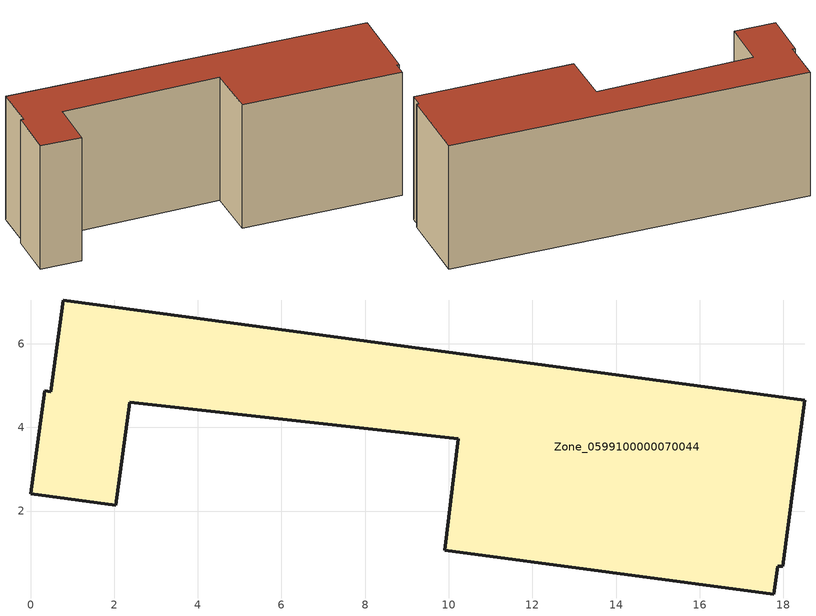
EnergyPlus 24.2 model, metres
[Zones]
Zone_0599100000070044
 floor ground (C_G): 2.03,2.14 0,2.41 0.34,4.88 0.48,4.86 0.78,7.05 18.52,4.65 17.99,0.68 17.86,0.68 17.77,0.02 9.9,1.07 10.23,3.73 2.38,4.6 z0
 wall outside (C_F): 0,2.41 2.03,2.14 2.38,4.6 10.23,3.73 9.9,1.07 17.77,0.02 17.86,0.68 17.99,0.68 18.52,4.65 0.78,7.05 0.48,4.86 0.34,4.88 0,2.41 z0:6.64
 roof outside (C_R): 17.86,0.68 17.99,0.68 18.52,4.65 0.78,7.05 0.48,4.86 0.34,4.88 0,2.41 2.03,2.14 2.38,4.6 10.23,3.73 9.9,1.07 17.77,0.02 z6.64
[BUILDING]
Pand.0599100000070044: North Axis=0; Terrain=City; Loads Convergence Tolerance Value=0.04; Temperature Convergence Tolerance Value=0.4; Solar Distribution=FullExterior; Maximum Number of Warmup Days=25; Minimum Number of Warmup Days=1
[Site:Location]
Rotterdam.The.Hague.AP_ZH_NLD Design_Conditions: Latitude=51.96; Longitude=4.45; Time Zone=1; Elevation=-4.5
[SITE:GROUNDTEMPERATURE:BUILDINGSURFACE]
18, 18, 18, 18, 18, 18, 18, 18, 18, 18, 18, 18
[MATERIAL] Thermal Absorptance=0.9; Solar Absorptance=0.7; Visible Absorptance=0.7
Name | Roughness | Thickness | Conductivity | Density | Specific Heat
G.TI.1946 | MediumSmooth | 0.15 | 1 | 540 | 1210
F.TI.1946 | Rough | 0.3 | 0.857143 | 1920 | 840
R.TI.1946 | MediumRough | 0.2 | 0.1 | 1500 | 1000
[CONSTRUCTION]
C_G: G.TI.1946
C_F: F.TI.1946
C_R: R.TI.1946
[ZONE]
Zone_0599100000070044: Type=1; Multiplier=1; Ceiling Height=Autocalculate; Volume=Autocalculate; Floor Area=autocalculate; Part of Total Floor Area=Yes
[ZONEINFILTRATION:DESIGNFLOWRATE]
Infil_Zone_0599100000070044: Zone or ZoneList or Space or SpaceList=Zone_0599100000070044; Schedule=AlwaysOn; Design Flow Rate Calculation Method=Flow/Area; Flow Rate per Floor Area=0.003; Constant Term Coefficient=1; Temperature Term Coefficient=0; Velocity Term Coefficient=0; Velocity Squared Term Coefficient=0
[HVACTEMPLATE:ZONE:IDEALLOADSAIRSYSTEM]
Zone_0599100000070044: Maximum Heating Supply Air Temperature=50; Minimum Cooling Supply Air Temperature=13; Maximum Heating Supply Air Humidity Ratio=0.0156; Minimum Cooling Supply Air Humidity Ratio=0.0077; Heating Limit=NoLimit; Cooling Limit=NoLimit; Dehumidification Control Type=ConstantSensibleHeatRatio; Cooling Sensible Heat Ratio=0.7; Dehumidification Setpoint=60; Humidification Control Type=None; Humidification Setpoint=30; Outdoor Air Method=None; Outdoor Air Flow Rate per Person=0.00944; Outdoor Air Flow Rate per Zone Floor Area=0; Outdoor Air Flow Rate per Zone=0; Demand Controlled Ventilation Type=None; Outdoor Air Economizer Type=NoEconomizer; Heat Recovery Type=None; Sensible Heat Recovery Effectiveness=0.7; Latent Heat Recovery Effectiveness=0.65
[ZONECONTROL:THERMOSTAT]
ThermostatControl_Zone_0599100000070044: Zone or ZoneList=Zone_0599100000070044; Control Type Schedule=DualSetpointControlType; Control 1=Thermostat_Zone_0599100000070044; Temperature Difference Between Cutout And Setpoint=0
[THERMOSTATSETPOINT:DUALSETPOINT]
Thermostat_Zone_0599100000070044: Heating Setpoint Temperature Schedule=HeatingSetpoint_Zone_0599100000070044; Cooling Setpoint Temperature Schedule=CoolingSetpoint_Zone_0599100000070044
[SCHEDULE:COMPACT]
HeatingSetpoint_Zone_0599100000070044: Through: 12/31, For: AllDays, Until: 24:00, 21
CoolingSetpoint_Zone_0599100000070044: Through: 12/31, For: AllDays, Until: 24:00, 24
DualSetpointControlType: Through: 12/31, For: AllDays, Until: 24:00, 4
AlwaysOn: Through: 12/31, For: AllDays, Until: 24:00, 1
